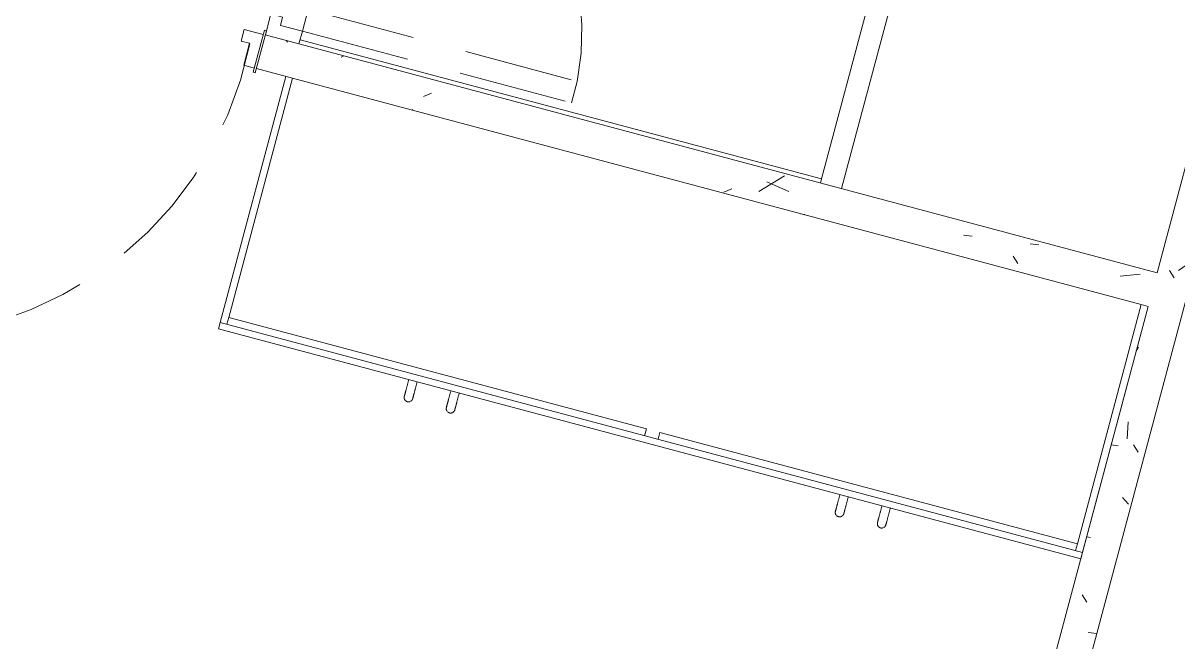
# Model space of a CAD drawing. Header units: metres. Extents: x 689715 to 690980, y 1005284 to 1006835.
# Drawn here: x 690878.759 to 690881.411, y 1005531.39 to 1005532.811 of the extents above; entities that cross this region are included whole.
import ezdxf

# ---------------------------------------------------------------- set-up
doc = ezdxf.new("R2010")
doc.units = ezdxf.units.M
doc.linetypes.add('HIDDEN', pattern=[0.375, 0.25, -0.125])
doc.linetypes.add('PHANTOM', pattern=[2.5, 1.25, -0.25, 0.25, -0.25, 0.25, -0.25])
doc.layers.add('0_NUMERO DE LOTE FASE V', color=3, linetype='Continuous')
for name, color, linetype, lineweight in [('Líneas ocultas', 7, 'HIDDEN', 13), ('Muebles de obra', 8, 'Continuous', 13), ('Muros', 7, 'Continuous', 13), ('Patrón de corte', 7, 'Continuous', 13), ('Puertas', 7, 'Continuous', 13), ('Suelos', 7, 'Continuous', 9)]:
    doc.layers.add(name, color=color, linetype=linetype, lineweight=lineweight)
pattern_1 = [(140, (365.6615329065826, -24.78183759388048), (0.03836033982117162, 0.4377584771638401), [0.04599999999999998, -0.5029999999999997]), (85, (365.6615329065826, -24.78183759388048), (-0.4580987315439033, -0.08439521406967798), [0.037, -0.402]), (190.451, (365.6645329066087, -24.74583759397501), (-0.4199401312074266, 0.3526758939897785), [0.03899999999999999, -0.4269999999999999]), (136.184, (365.5395329066087, -24.78183759393869), (0.1004214988211119, 0.6506308650644553), [0.06899999999999996, -0.7539999999999996]), (186.636, (365.547532906523, -24.72783759376034), (-0.5938707988951817, 0.5701916118460519), [0.05799999999999999, -0.6409999999999997]), (81.18399999999997, (365.5395329066087, -24.78183759393869), (-0.5936975411065766, 0.5697220635397623), [0.055, -0.6039999999999999]), (111, (365.5705329065677, -24.72083759383531), (0.2457802302535768, 0.3642747293136031), [0.04599999999999999, -0.5029999999999998]), (55.99999999999997, (365.5705329065677, -24.72083759383531), (-0.4415777901075864, 0.1482769546615401), [0.03699999999999998, -0.4019999999999998]), (161.451, (365.5905329065863, -24.690837593982), (-0.1963072483374969, 0.512048302653334), [0.03899999999999999, -0.4269999999999999]), (127.5, (365.6615329065826, -24.78183759388048), (-0.2022933454275577, 0.007375797972208886), [0.02, -0.3769999999999999, 0.02, -0.3879999999999999, -0.4039999999999999]), (127.5, (365.6615329065826, -24.78183759388048), (-0.2022933454275577, 0.007375797972208886), [-0.8059999999999998, 0.02, -0.384]), (97.49999999999997, (365.6615329065826, -24.78183759388048), (-0.2399435114399267, 0.1600503399492727), [0.02, -0.2129999999999999, 0.02, -0.3679999999999999, -0.154]), (97.49999999999997, (365.6615329065826, -24.78183759388048), (-0.2399435114399267, 0.1600503399492727), [-0.6209999999999999, 0.02, -0.134]), (57.49999999999999, (365.6615329065826, -24.91783759393729), (0.01404568388630387, 0.325416223879766), [0.02, -0.132, 0.02, -0.4550000000000001, -0.6309999999999999]), (57.49999999999999, (365.6615329065826, -24.91783759393729), (0.01404568388630387, 0.325416223879766), [-0.6279999999999999, 0.02, -0.6109999999999999]), (47.49999999999995, (365.6615329065826, -24.97883759392425), (-0.0608186051078245, 0.3554815006055005), [0.02, -0.178, 0.02, -0.296, -0.4479999999999998]), (47.49999999999995, (365.6615329065826, -24.97883759392425), (-0.0608186051078245, 0.3554815006055005), [-0.5139999999999999, 0.02, -0.4279999999999999])]

# ---------------------------------------------------------------- blocks, each defined once
blk = doc.blocks.new('PV_PUERTA SENCILLA - _70 x 2_18-1542281-PLANO CLAVE _8 CASAS EN HILERA_ - Dependent 1')
at = {"layer": 'Líneas ocultas', "color": 253}
for p, q in [((0.268328635296462, 0.03999999999999443), (0.268328635296462, 0.6799999999999943)), ((0.319328635296462, 0.6799999999999943), (0.268328635296462, 0.6799999999999943)), ((0.319328635296462, 0.03999999999999443), (0.319328635296462, 0.6799999999999943)), ((0.319328635296462, 0.03999999999999443), (0.268328635296462, 0.03999999999999443))]:
    blk.add_line(p, q, dxfattribs=at)
blk.add_arc((0.3193286352964619, 0.03999999999996959), 0.6420288155526807, 94.55612975025167, 184.5561297502512, dxfattribs=at)
at = {"layer": 'Puertas', "color": 253}
for p, q in [((-0.3500000000000029, -0.05000000000000337), (-0.3500000000000031, 0.04999999999999664)), ((-0.3450000000000031, 0.04999999999999665), (-0.3500000000000031, 0.04999999999999664)), ((-0.3450000000000031, 0.04999999999999665), (-0.3450000000000029, -0.05000000000000335)), ((-0.3500000000000029, -0.05000000000000337), (-0.3450000000000029, -0.05000000000000335))]:
    blk.add_line(p, q, dxfattribs=at)
at = {"layer": 'Puertas', "color": 9, "lineweight": 9}
for p, q in [((-0.3200000000000046, 0.03999999999999669), (-0.3450000000000044, 0.03999999999999664)), ((-0.3200000000000046, -0.01225000000000924), (-0.3200000000000046, 0.03999999999999669)), ((0.3500000000000005, 0.039999999999998), (0.3200000000000018, 0.03999999999999788)), ((0.3200000000000018, 0.03999999999999788), (0.3200000000000018, -0.01225000000000803)), ((-0.3000000000000047, -0.01225000000000922), (-0.3200000000000046, -0.01225000000000924)), ((-0.3000000000000046, -0.04000000000000327), (-0.3000000000000047, -0.01225000000000922)), ((0.3200000000000018, -0.01225000000000803), (0.3000000000000016, -0.01225000000000808)), ((0.3000000000000016, -0.01225000000000808), (0.3000000000000017, -0.04000000000000205)), ((-0.3450000000000022, -0.04000000000000335), (-0.3000000000000046, -0.04000000000000327)), ((0.3000000000000017, -0.04000000000000205), (0.35, -0.04000000000000205))]:
    blk.add_line(p, q, dxfattribs=at)
blk = doc.blocks.new('PV_PUERTA SENCILLA - _90 x 2_17-1542279-PLANO CLAVE _8 CASAS EN HILERA_ - Dependent 1')
at = {"layer": 'Líneas ocultas', "color": 253}
for p, q in [((0.3683286352964649, 0.03999999999999443), (0.3683286352964649, 0.8799999999999943)), ((0.4193286352964649, 0.8799999999999943), (0.3683286352964649, 0.8799999999999943)), ((0.4193286352964649, 0.03999999999999443), (0.4193286352964649, 0.8799999999999943)), ((0.4193286352964649, 0.03999999999999443), (0.3683286352964649, 0.03999999999999443))]:
    blk.add_line(p, q, dxfattribs=at)
blk.add_arc((0.4193286352964647, 0.03999999999997304), 0.841546790142994, 93.47440736753113, 183.4744073675307, dxfattribs=at)
at = {"layer": 'Puertas', "color": 253}
for p, q in [((-0.4500000000000027, -0.05000000000000356), (-0.450000000000003, 0.04999999999999645)), ((-0.4450000000000029, 0.04999999999999647), (-0.450000000000003, 0.04999999999999645)), ((-0.4450000000000029, 0.04999999999999647), (-0.4450000000000027, -0.05000000000000354)), ((-0.4500000000000027, -0.05000000000000356), (-0.4450000000000027, -0.05000000000000354))]:
    blk.add_line(p, q, dxfattribs=at)
at = {"layer": 'Puertas', "color": 9, "lineweight": 9}
for p, q in [((-0.4200000000000045, 0.03999999999999649), (-0.4450000000000046, 0.03999999999999646)), ((-0.4200000000000044, -0.01225000000000943), (-0.4200000000000045, 0.03999999999999649)), ((0.4499484307344891, 0.03999999999999823), (0.4200000000000014, 0.03999999999999804)), ((0.4200000000000014, 0.03999999999999804), (0.4200000000000016, -0.01225000000000783)), ((-0.4000000000000044, -0.01225000000000941), (-0.4200000000000044, -0.01225000000000943)), ((-0.4000000000000044, -0.04000000000000346), (-0.4000000000000044, -0.01225000000000941)), ((0.4200000000000016, -0.01225000000000783), (0.4000000000000016, -0.0122500000000079)), ((0.4000000000000016, -0.0122500000000079), (0.4000000000000013, -0.04000000000000183)), ((-0.4450000000000042, -0.04000000000000354), (-0.4000000000000044, -0.04000000000000346)), ((0.4000000000000013, -0.04000000000000183), (0.4499484307344889, -0.04000000000000187))]:
    blk.add_line(p, q, dxfattribs=at)
blk = doc.blocks.new('PV_CLOSET - CLOSET DE 2_05-1883165-PLANO CLAVE _8 CASAS EN HILERA_ - Dependent 1')
at = {"layer": 'Muebles de obra'}
for p, q in [((-1.025, 0.5999999999999999), (1.024999999999998, 0.5999999999999999)), ((-1.025, 0.585), (-1.025, 0.5999999999999999)), ((-1.025000000000001, 0), (-1.025000000000001, 0.585)), ((1.024999999999998, 0.585), (-1.025, 0.585)), ((-1.008999999999965, 0.5849999999999996), (-1.008999999999965, 0.569)), ((-0.01600000000000015, 0.569), (-0.01600000000000015, 0.5849999999999996)), ((0.01600000000000015, 0.569), (0.01600000000000015, 0.5849999999999996)), ((1.009000000000036, 0.5849999999999996), (1.009000000000036, 0.569)), ((1.024999999999998, 0.5999999999999999), (1.024999999999998, 0.585)), ((1.024999999999999, 0.585), (1.024999999999999, 0)), ((-0.01600000000000015, 0.569), (-1.008999999999965, 0.569)), ((-1.008999999999996, 0.5690000000000002), (-1.008999999999996, 2.97788460557058e-15)), ((1.009000000000036, 0.569), (0.01600000000000015, 0.569)), ((1.008999999999999, 2.97788460557058e-15), (1.008999999999999, 0.5690000000000002)), ((-1.008999999999996, 2.97788460557058e-15), (1.008999999999999, 2.97788460557058e-15))]:
    blk.add_line(p, q, dxfattribs=at)
at = {"layer": 'Muebles de obra', "flags": 128}
for points in [[(-0.5725000000000084, 0.6399999999999173), (-0.5724920010666156, 0.6403998933417845), (-0.5724680170630331, 0.6407991469396102), (-0.5724280863585439, 0.6411971220728053), (-0.5723722728337582, 0.6415931820660614), (-0.5723006657784173, 0.6419866933078667), (-0.5722133797485234, 0.6423770262641897), (-0.5721105543831151, 0.642763556485558), (-0.5719923541808284, 0.6431456656060793), (-0.5718589682367854, 0.6435227423326686), (-0.5717106099400334, 0.6438941834230049), (-0.571547516632203, 0.6442593946505781), (-0.5713699492277987, 0.6446177917553318), (-0.5711781917967838, 0.644968801378355), (-0.5709725511101403, 0.6453118619791267), (-0.5707533561491005, 0.6456464247338692), (-0.5705209575788474, 0.6459719544135414), (-0.5702757271875116, 0.6462879302401021), (-0.5700180572914132, 0.6465938467196343), (-0.5697483601074146, 0.6468892144510232), (-0.5694670670934757, 0.6471735609089129), (-0.569174628258418, 0.6474464311996252)], [(-0.5725000000000084, 0.6399999999999173), (-0.5725000000000084, 0.6399680042663567), (-0.5725000000000084, 0.6398720682520224), (-0.5725000000000084, 0.639712345434072), (-0.5725000000000084, 0.6394890913349426), (-0.5725000000000084, 0.6392026631135678), (-0.5725000000000084, 0.6388535189940008), (-0.5725000000000084, 0.6384422175323483), (-0.5725000000000084, 0.6379694167232142), (-0.5725000000000084, 0.6374358729470337), (-0.5725000000000084, 0.6368424397600346), (-0.5725000000000084, 0.6361900665287151), (-0.5725000000000084, 0.635479796911089), (-0.5725000000000084, 0.6347127671870229), (-0.5725000000000084, 0.6338902044404534), (-0.5725000000000084, 0.633013424596305), (-0.5725000000000084, 0.6320838303152883), (-0.5725000000000084, 0.6311029087499559), (-0.5725000000000084, 0.6300722291655537), (-0.5725000000000041, 0.6289934404295546), (-0.5725000000000041, 0.6278682683738038), (-0.5725000000000041, 0.6266985130335707), (-0.5725000000000041, 0.6254860457678614), (-0.5725000000000041, 0.6242328062656568), (-0.5725000000000041, 0.6229407994428163), (-0.5725000000000041, 0.6216120922346425), (-0.5725000000000041, 0.6202488102892296), (-0.5725000000000041, 0.6188531345668683), (-0.5725000000000041, 0.6174272978509856), (-0.5725000000000041, 0.6159735811761687), (-0.5725000000000041, 0.6144943101789849), (-0.5725000000000041, 0.6129918513774694), (-0.5725000000000041, 0.611468608385198), (-0.5725000000000041, 0.6099270180660136), (-0.5725000000000041, 0.6083695466355744), (-0.5725000000000041, 0.6067986857159295), (-0.5725000000000041, 0.6052169483494441), (-0.5725000000000041, 0.6036268649784923), (-0.5725000000000041, 0.602030979397261), (-0.5725000000000041, 0.6004318446822503), (-0.5725000000000041, 0.5999999999999177)], [(-0.5725000000000084, 0.6360040176869781), (-0.5725000000000084, 0.6366721243507885), (-0.5725000000000084, 0.637281563438605), (-0.5725000000000084, 0.6378313599778986), (-0.5725000000000084, 0.6383206344114875), (-0.5725000000000084, 0.6387486040046486), (-0.5725000000000084, 0.6391145840973311), (-0.5725000000000084, 0.6394179891994562), (-0.5725000000000084, 0.6396583339275845), (-0.5725000000000084, 0.6398352337814247), (-0.5725000000000084, 0.6399484057589413), (-0.5725000000000084, 0.6399976688091165)], [(-0.5675622025723311, 0.6486240422723507), (-0.5672132836417408, 0.6488195780687681), (-0.5668568244627744, 0.649001004421683), (-0.5664933952940664, 0.6491680310876372), (-0.5661235775447722, 0.6493203908595897), (-0.5657479628443938, 0.6494578399944131), (-0.5653671520963243, 0.6495801586028103), (-0.5649817545165299, 0.6496871510011011), (-0.5645923866589216, 0.6497786460242728), (-0.5641996714290072, 0.6498544972998025), (-0.563804237087388, 0.6499145834818335), (-0.5634067162446468, 0.6499588084452946), (-0.5630077448493434, 0.6499871014396738), (-0.5626079611705912, 0.6499994172022164), (-0.5622080047769922, 0.6499957360303329), (-0.5618085155134656, 0.6499760638131092), (-0.5614101324776049, 0.6499404320219), (-0.5610134929972912, 0.6498888976599656), (-0.5606192316110745, 0.6498215431712933), (-0.5602279790530716, 0.649738476308699), (-0.5598403612439122, 0.649639829961442), (-0.559456998289407, 0.6495257619426339), (-0.5590785034884943, 0.6493964547367727), (-0.5587054823521235, 0.6492521152077994), (-0.5583385316345303, 0.649092974268176), (-0.5579782383785991, 0.648919286509453), (-0.5576251789766613, 0.6487313297949934), (-0.5572799182484565, 0.6485294048154479), (-0.5569430085374959, 0.6483138346077058), (-0.5566149888274486, 0.6480849640381142), (-0.5562963838798791, 0.6478431592507642), (-0.5559877033947318, 0.6475888070817281), (-0.5556894411949311, 0.6473223144402208), (-0.5554020744363832, 0.6470441076576195), (-0.5551260628445928, 0.64675463180543), (-0.5548618479792281, 0.6464543499832628), (-0.5546098525277098, 0.6461437425779744), (-0.5543704796290043, 0.645823306495159), (-0.5541441122286935, 0.6454935543641891), (-0.5539311124663152, 0.6451550137181327), (-0.5537318210960634, 0.6448082261498028), (-0.5535465569416079, 0.6444537464453368), (-0.5533756163860862, 0.6440921416966389), (-0.5532192728979151, 0.6437239903941693), (-0.5530777765933174, 0.6433498815014764), (-0.5529513538362066, 0.6429704135129852), (-0.5528402068760241, 0.6425861934965307), (-0.5527445135241914, 0.642197836122169), (-0.5526644268696631, 0.6418059626788599), (-0.5526000750339988, 0.6414112000805169), (-0.5525515609664118, 0.6410141798630833), (-0.5525189622790558, 0.6406155371742172), (-0.5525023311228769, 0.6402159097571789), (-0.5525000000000043, 0.6399999999999173)], [(-0.5525000000000043, 0.6399999999999173), (-0.5525000000000043, 0.6399680042663567), (-0.5525000000000043, 0.6398720682520224), (-0.5525000000000043, 0.639712345434072), (-0.5525000000000043, 0.6394890913349448), (-0.5525000000000043, 0.6392026631135678), (-0.5525000000000043, 0.6388535189940008), (-0.5525000000000043, 0.6384422175323483), (-0.5525000000000043, 0.6379694167232142)], [(-0.5525000000000043, 0.5999999999999177), (-0.5525000000000043, 0.6015995733673842), (-0.5525000000000043, 0.6031965877586849), (-0.5525000000000043, 0.6047884882914765), (-0.5525000000000043, 0.6063727282644874), (-0.5525000000000043, 0.6079467732317217), (-0.5525000000000043, 0.6095081050570029), (-0.5525000000000043, 0.6110542259424827), (-0.5525000000000043, 0.6125826624245637), (-0.5525000000000043, 0.6140909693309229), (-0.5525000000000043, 0.6155767336922657), (-0.5525000000000043, 0.6170375786025587), (-0.5525000000000043, 0.618471167021578), (-0.5525000000000043, 0.6198752055136684), (-0.5525000000000043, 0.6212474479167551), (-0.5525000000000043, 0.6225856989357211), (-0.5525000000000043, 0.6238878176544139), (-0.5525000000000043, 0.625151720960659), (-0.5525000000000043, 0.6263753868787769), (-0.5525000000000043, 0.6275568578043413), (-0.5525000000000043, 0.6286942436359), (-0.5525000000000043, 0.6297857247987534), (-0.5525000000000043, 0.6308295551558771), (-0.5525000000000043, 0.6318240648013749), (-0.5525000000000043, 0.6327676627319586), (-0.5525000000000043, 0.6336588393922353), (-0.5525000000000043, 0.6344961690896535), (-0.5525000000000043, 0.6352783122753164), (-0.5525000000000043, 0.6360040176869781), (-0.5525000000000043, 0.6366721243507885), (-0.5525000000000043, 0.6372815634386072), (-0.5525000000000043, 0.6378313599779009), (-0.5525000000000043, 0.6383206344114875), (-0.5525000000000043, 0.6387486040046486), (-0.5525000000000043, 0.6391145840973311), (-0.5525000000000043, 0.6394179891994562), (-0.5525000000000043, 0.6396583339275866), (-0.5525000000000043, 0.6398352337814247), (-0.5525000000000043, 0.6399484057589413), (-0.5525000000000043, 0.6399976688091187)], [(-0.4725000000000139, 0.639999999999913), (-0.4724920010666254, 0.6403998933417802), (-0.4724680170630428, 0.6407991469396058), (-0.4724280863585536, 0.6411971220728032), (-0.472372272833768, 0.6415931820660571), (-0.4723006657784271, 0.6419866933078645), (-0.4722133797485374, 0.6423770262641854), (-0.4721105543831249, 0.6427635564855537), (-0.4719923541808381, 0.643145665606075), (-0.4718589682367908, 0.6435227423326643), (-0.4717106099400432, 0.6438941834230005), (-0.4715475166322128, 0.6442593946505738), (-0.4713699492278084, 0.6446177917553275), (-0.4711781917967935, 0.6449688013783507), (-0.4709725511101457, 0.6453118619791224), (-0.4707533561491146, 0.6456464247338649), (-0.4705209575788571, 0.645971954413537), (-0.4702757271875257, 0.6462879302400978), (-0.470018057291423, 0.6465938467196299), (-0.4697483601074243, 0.6468892144510189), (-0.4694670670934898, 0.6471735609089085), (-0.4691746282584278, 0.6474464311996209), (-0.4688715114419999, 0.647707388788905), (-0.4685582015664526, 0.6479560162002768), (-0.4682351998607375, 0.6481919156829238), (-0.4679030230586968, 0.6484147098479945), (-0.4675622025723409, 0.6486240422723464), (-0.4672132836417549, 0.6488195780687638), (-0.4668568244627842, 0.6490010044216786), (-0.4664933952940762, 0.6491680310876329), (-0.4661235775447818, 0.6493203908595854), (-0.4657479628444035, 0.6494578399944088), (-0.4653671520963341, 0.6495801586028059), (-0.4649817545165396, 0.6496871510010968), (-0.4645923866589314, 0.6497786460242685), (-0.4641996714290169, 0.6498544972997982), (-0.4638042370873934, 0.6499145834818292), (-0.4634067162446608, 0.6499588084452903), (-0.463007744849353, 0.6499871014396694), (-0.4626079611705965, 0.6499994172022121), (-0.4622080047770019, 0.6499957360303286), (-0.4618085155134709, 0.6499760638131049), (-0.4614101324776189, 0.6499404320218957), (-0.461013492997301, 0.6498888976599613), (-0.4606192316110886, 0.6498215431712889), (-0.4602279790530813, 0.6497384763086967), (-0.4598403612439262, 0.6496398299614377), (-0.4594569982894167, 0.6495257619426296), (-0.4590785034885084, 0.6493964547367683), (-0.4587054823521332, 0.6492521152077971), (-0.4583385316345444, 0.6490929742681717), (-0.4579782383786044, 0.6489192865094486), (-0.457625178976671, 0.648731329794989)], [(-0.4725000000000139, 0.639999999999913), (-0.4725000000000139, 0.6399680042663524), (-0.4725000000000139, 0.639872068252018), (-0.4725000000000139, 0.6397123454340676), (-0.4725000000000139, 0.6394890913349405), (-0.4725000000000139, 0.6392026631135634), (-0.4725000000000139, 0.6388535189939964), (-0.4725000000000139, 0.638442217532344), (-0.4725000000000139, 0.6379694167232121), (-0.4725000000000139, 0.6374358729470294), (-0.4725000000000139, 0.6368424397600303), (-0.4725000000000139, 0.6361900665287108), (-0.4725000000000139, 0.6354797969110847), (-0.4725000000000139, 0.6347127671870185), (-0.4725000000000139, 0.6338902044404512), (-0.4725000000000139, 0.6330134245963007), (-0.4725000000000139, 0.632083830315286), (-0.4725000000000139, 0.6311029087499516), (-0.4725000000000139, 0.6300722291655515), (-0.4725000000000139, 0.6289934404295503), (-0.4725000000000139, 0.6278682683737995), (-0.4725000000000139, 0.6266985130335664), (-0.4725000000000139, 0.625486045767857), (-0.4725000000000139, 0.6242328062656525), (-0.4725000000000139, 0.622940799442812), (-0.4725000000000139, 0.6216120922346404), (-0.4725000000000139, 0.6202488102892253), (-0.4725000000000139, 0.618853134566864), (-0.4725000000000139, 0.6174272978509813), (-0.4725000000000139, 0.6159735811761644), (-0.4725000000000139, 0.6144943101789806), (-0.4725000000000139, 0.612991851377465), (-0.4725000000000139, 0.6114686083851937), (-0.4725000000000139, 0.6099270180660092), (-0.4725000000000139, 0.6083695466355701), (-0.4725000000000139, 0.6067986857159252), (-0.4725000000000139, 0.6052169483494397), (-0.4725000000000139, 0.6036268649784879), (-0.4725000000000139, 0.6020309793972567), (-0.4725000000000139, 0.600431844682246), (-0.4725000000000139, 0.5999999999999134)], [(-0.4725000000000139, 0.6383206344114831), (-0.4725000000000139, 0.6387486040046443), (-0.4725000000000139, 0.6391145840973268), (-0.4725000000000139, 0.6394179891994519), (-0.4725000000000139, 0.6396583339275823), (-0.4725000000000139, 0.6398352337814204), (-0.4725000000000139, 0.6399484057589392), (-0.4725000000000139, 0.6399976688091144)], [(-0.4559877033947372, 0.6475888070817237), (-0.4556894411949409, 0.6473223144402165), (-0.4554020744363929, 0.6470441076576152), (-0.4551260628446026, 0.6467546318054257), (-0.4548618479792335, 0.6464543499832585), (-0.4546098525277196, 0.64614374257797), (-0.454370479629014, 0.6458233064951546), (-0.4541441122286989, 0.6454935543641848), (-0.453931112466325, 0.6451550137181283), (-0.4537318210960731, 0.6448082261497985), (-0.4535465569416177, 0.6444537464453347), (-0.4533756163860959, 0.6440921416966345), (-0.4532192728979205, 0.643723990394165), (-0.4530777765933271, 0.6433498815014742), (-0.4529513538362163, 0.6429704135129809), (-0.4528402068760338, 0.6425861934965263), (-0.4527445135242055, 0.6421978361221646), (-0.4526644268696772, 0.6418059626788556), (-0.4526000750340085, 0.6414112000805126), (-0.4525515609664215, 0.641014179863079), (-0.4525189622790612, 0.6406155371742128), (-0.4525023311228867, 0.6402159097571746), (-0.4525000000000141, 0.639999999999913)], [(-0.4525000000000141, 0.639999999999913), (-0.4525000000000141, 0.6399680042663524), (-0.4525000000000141, 0.639872068252018), (-0.4525000000000141, 0.6397123454340676), (-0.4525000000000141, 0.6394890913349405), (-0.4525000000000141, 0.6392026631135634), (-0.4525000000000141, 0.6388535189939964), (-0.4525000000000141, 0.638442217532344), (-0.4525000000000141, 0.6379694167232121), (-0.4525000000000141, 0.6374358729470294), (-0.4525000000000141, 0.6368424397600303), (-0.4525000000000141, 0.6361900665287108)], [(-0.4525000000000141, 0.5999999999999134), (-0.4525000000000141, 0.6015995733673799), (-0.4525000000000141, 0.6031965877586806), (-0.4525000000000141, 0.6047884882914721), (-0.4525000000000141, 0.6063727282644831), (-0.4525000000000141, 0.6079467732317174), (-0.4525000000000141, 0.6095081050569986), (-0.4525000000000141, 0.6110542259424784), (-0.4525000000000141, 0.6125826624245594), (-0.4525000000000141, 0.6140909693309186), (-0.4525000000000141, 0.6155767336922614), (-0.4525000000000141, 0.6170375786025544), (-0.4525000000000141, 0.6184711670215737), (-0.4525000000000141, 0.619875205513664), (-0.4525000000000141, 0.6212474479167508), (-0.4525000000000141, 0.6225856989357168), (-0.4525000000000141, 0.6238878176544096), (-0.4525000000000141, 0.6251517209606546), (-0.4525000000000141, 0.6263753868787726), (-0.4525000000000141, 0.627556857804337), (-0.4525000000000141, 0.6286942436358957), (-0.4525000000000141, 0.6297857247987491), (-0.4525000000000141, 0.6308295551558728), (-0.4525000000000141, 0.6318240648013705), (-0.4525000000000141, 0.6327676627319543), (-0.4525000000000141, 0.633658839392231), (-0.4525000000000141, 0.6344961690896491), (-0.4525000000000141, 0.6352783122753121), (-0.4525000000000141, 0.636004017686976), (-0.4525000000000141, 0.6366721243507841), (-0.4525000000000141, 0.6372815634386029), (-0.4525000000000141, 0.6378313599778965), (-0.4525000000000141, 0.6383206344114831), (-0.4525000000000141, 0.6387486040046443), (-0.4525000000000141, 0.6391145840973268), (-0.4525000000000141, 0.6394179891994519), (-0.4525000000000141, 0.6396583339275823), (-0.4525000000000141, 0.6398352337814204), (-0.4525000000000141, 0.6399484057589392), (-0.4525000000000141, 0.6399976688091144)], [(0.4524999999999794, 0.6399999999999195), (0.452507998933368, 0.6403998933417845), (0.4525319829369548, 0.6407991469396102), (0.452571913641444, 0.6411971220728075), (0.4526277271662253, 0.6415931820660614), (0.4526993342215706, 0.6419866933078688), (0.4527866202514645, 0.6423770262641897), (0.4528894456168728, 0.6427635564855602), (0.4530076458191552, 0.6431456656060816), (0.4531410317632025, 0.6435227423326686), (0.4532893900599544, 0.6438941834230049), (0.4534524833677849, 0.6442593946505802), (0.4536300507721892, 0.644617791755334), (0.4538218082032041, 0.6449688013783571), (0.4540274488898476, 0.6453118619791267), (0.4542466438508874, 0.6456464247338692), (0.4544790424211405, 0.6459719544135414), (0.454724272812472, 0.6462879302401042), (0.4549819427085747, 0.6465938467196343), (0.4552516398925733, 0.6468892144510254), (0.4555329329065121, 0.6471735609089151), (0.4558253717415699, 0.6474464311996273), (0.4561284885579978, 0.6477073887889072), (0.4564417984335494, 0.6479560162002832), (0.4567648001392557, 0.6481919156829302), (0.4570969769413008, 0.6484147098479968), (0.4574377974276524, 0.6486240422723528), (0.4577867163582471, 0.6488195780687681), (0.4581431755372178, 0.6490010044216851), (0.4585066047059171, 0.6491680310876372), (0.4588764224552158, 0.6493203908595918), (0.4592520371555942, 0.6494578399944152), (0.4596328479036593, 0.6495801586028125), (0.460018245483458, 0.6496871510011033), (0.4604076133410662, 0.6497786460242728), (0.4608003285709764, 0.6498544972998046), (0.4611957629125999, 0.6499145834818356), (0.4615932837553411, 0.6499588084452967), (0.4619922551506446, 0.649987101439676), (0.4623920388293967, 0.6499994172022187), (0.4627919952229957, 0.649995736030335), (0.4631914844865224, 0.6499760638131115), (0.4635898675223831, 0.6499404320219), (0.4639865070026923, 0.6498888976599656), (0.4643807683889134, 0.6498215431712954), (0.4647720209469119, 0.6497384763087011), (0.4651596387560714, 0.649639829961442), (0.4655430017105809, 0.649525761942636), (0.4659214965114936, 0.6493964547367727), (0.4662945176478644, 0.6492521152078015), (0.4666614683654533, 0.6490929742681738), (0.4670217616213889, 0.648919286509453), (0.4673748210233222, 0.6487313297949934)], [(0.4524999999999794, 0.6399999999999195), (0.4524999999999794, 0.6399680042663589), (0.4524999999999794, 0.6398720682520245), (0.4524999999999794, 0.6397123454340742), (0.4524999999999794, 0.6394890913349448), (0.4524999999999794, 0.63920266311357), (0.4524999999999794, 0.6388535189940008), (0.4524999999999794, 0.6384422175323505), (0.4524999999999794, 0.6379694167232164), (0.4524999999999794, 0.637435872947036), (0.4524999999999794, 0.6368424397600346), (0.4524999999999794, 0.6361900665287173), (0.4524999999999794, 0.6354797969110912), (0.4524999999999794, 0.6347127671870251), (0.4524999999999794, 0.6338902044404555), (0.4524999999999794, 0.633013424596305), (0.4524999999999794, 0.6320838303152904), (0.4524999999999794, 0.6311029087499559), (0.4524999999999794, 0.6300722291655537), (0.4524999999999794, 0.6289934404295546), (0.4524999999999794, 0.6278682683738059), (0.4524999999999794, 0.6266985130335707), (0.4524999999999794, 0.6254860457678614), (0.4524999999999794, 0.624232806265659), (0.4524999999999794, 0.6229407994428163), (0.4524999999999794, 0.6216120922346448), (0.4524999999999794, 0.6202488102892296), (0.4524999999999794, 0.6188531345668683), (0.4524999999999794, 0.6174272978509878), (0.4524999999999794, 0.6159735811761708), (0.4524999999999794, 0.6144943101789871), (0.4524999999999794, 0.6129918513774715), (0.4524999999999794, 0.611468608385198), (0.4524999999999794, 0.6099270180660136), (0.4524999999999794, 0.6083695466355766), (0.4524999999999794, 0.6067986857159274), (0.4524999999999794, 0.6052169483494462), (0.4524999999999794, 0.6036268649784923), (0.4524999999999794, 0.6020309793972632), (0.4524999999999794, 0.6004318446822503), (0.4524999999999794, 0.5999999999999199)], [(0.4524999999999794, 0.6383206344114875), (0.4524999999999794, 0.6387486040046507), (0.4524999999999794, 0.6391145840973311), (0.4524999999999794, 0.6394179891994584), (0.4524999999999794, 0.6396583339275866), (0.4524999999999794, 0.6398352337814247), (0.4524999999999794, 0.6399484057589413), (0.4524999999999794, 0.6399976688091165)], [(0.4690122966052561, 0.6475888070817281), (0.4693105588050524, 0.6473223144402208), (0.4695979255636047, 0.6470441076576195), (0.4698739371553908, 0.64675463180543), (0.4701381520207598, 0.6464543499832628), (0.4703901474722781, 0.6461437425779766), (0.4706295203709793, 0.645823306495159), (0.4708558877712944, 0.6454935543641912), (0.4710688875336727, 0.6451550137181348), (0.4712681789039245, 0.6448082261498049), (0.4714534430583756, 0.6444537464453368), (0.4716243836139017, 0.6440921416966389), (0.4717807271020728, 0.6437239903941693), (0.4719222234066705, 0.6433498815014785), (0.472048646163777, 0.6429704135129873), (0.4721597931239638, 0.6425861934965307), (0.4722554864757965, 0.642197836122169), (0.4723355731303248, 0.641805962678862), (0.4723999249659848, 0.6414112000805191), (0.4724484390335761, 0.6410141798630854), (0.4724810377209321, 0.6406155371742194), (0.472497668877111, 0.640215909757181), (0.4724999999999792, 0.6399999999999195)], [(0.4724999999999792, 0.6399999999999195), (0.4724999999999792, 0.6399680042663567), (0.4724999999999792, 0.6398720682520245), (0.4724999999999792, 0.6397123454340742), (0.4724999999999792, 0.6394890913349448), (0.4724999999999792, 0.63920266311357), (0.4724999999999792, 0.6388535189940008), (0.4724999999999792, 0.6384422175323483), (0.4724999999999792, 0.6379694167232164), (0.4724999999999792, 0.637435872947036), (0.4724999999999792, 0.6368424397600324), (0.4724999999999792, 0.6361900665287173)], [(0.4724999999999835, 0.5999999999999199), (0.4724999999999835, 0.6015995733673842), (0.4724999999999835, 0.6031965877586871), (0.4724999999999835, 0.6047884882914765), (0.4724999999999835, 0.6063727282644896), (0.4724999999999835, 0.6079467732317217), (0.4724999999999835, 0.6095081050570051), (0.4724999999999835, 0.6110542259424827), (0.4724999999999835, 0.6125826624245637), (0.4724999999999835, 0.6140909693309229), (0.4724999999999835, 0.6155767336922657), (0.4724999999999835, 0.6170375786025587), (0.4724999999999792, 0.6184711670215801), (0.4724999999999792, 0.6198752055136684), (0.4724999999999792, 0.6212474479167551), (0.4724999999999792, 0.6225856989357189), (0.4724999999999792, 0.6238878176544139), (0.4724999999999792, 0.625151720960659), (0.4724999999999792, 0.6263753868787791), (0.4724999999999792, 0.6275568578043413), (0.4724999999999792, 0.6286942436359), (0.4724999999999792, 0.6297857247987534), (0.4724999999999792, 0.6308295551558794), (0.4724999999999792, 0.6318240648013727), (0.4724999999999792, 0.6327676627319586), (0.4724999999999792, 0.6336588393922353), (0.4724999999999792, 0.6344961690896535), (0.4724999999999792, 0.6352783122753185), (0.4724999999999792, 0.6360040176869803), (0.4724999999999792, 0.6366721243507907), (0.4724999999999792, 0.6372815634386072), (0.4724999999999792, 0.6378313599779009), (0.4724999999999792, 0.6383206344114875), (0.4724999999999792, 0.6387486040046507), (0.4724999999999792, 0.6391145840973332), (0.4724999999999792, 0.6394179891994584), (0.4724999999999792, 0.6396583339275866), (0.4724999999999792, 0.6398352337814247), (0.4724999999999792, 0.6399484057589413), (0.4724999999999792, 0.6399976688091165)], [(0.5525, 0.6399999999999152), (0.5525079989333885, 0.6403998933417802), (0.552531982936971, 0.6407991469396058), (0.5525719136414603, 0.6411971220728032), (0.5526277271662415, 0.6415931820660571), (0.5526993342215826, 0.6419866933078645), (0.5527866202514764, 0.6423770262641854), (0.552889445616889, 0.6427635564855558), (0.5530076458191758, 0.6431456656060772), (0.5531410317632187, 0.6435227423326643), (0.5532893900599707, 0.6438941834230005), (0.5534524833677967, 0.6442593946505759), (0.5536300507722055, 0.6446177917553296), (0.5538218082032204, 0.6449688013783528), (0.5540274488898639, 0.6453118619791224), (0.5542466438508993, 0.6456464247338649), (0.5544790424211568, 0.645971954413537), (0.5547242728124882, 0.6462879302400999), (0.5549819427085909, 0.6465938467196299), (0.5552516398925896, 0.6468892144510211), (0.5555329329065241, 0.6471735609089108), (0.5558253717415818, 0.647446431199623)], [(0.5525, 0.6399999999999152), (0.5525, 0.6399680042663546), (0.5525, 0.6398720682520201), (0.5525, 0.6397123454340699), (0.5525, 0.6394890913349405), (0.5525, 0.6392026631135657), (0.5525, 0.6388535189939964), (0.5525, 0.6384422175323462), (0.5525, 0.6379694167232121), (0.5525, 0.6374358729470316), (0.5525, 0.6368424397600303), (0.5525, 0.636190066528713), (0.5525, 0.6354797969110869), (0.5525, 0.6347127671870207), (0.5525, 0.6338902044404512), (0.5525, 0.6330134245963007), (0.5525, 0.632083830315286), (0.5525, 0.6311029087499516), (0.5525, 0.6300722291655515), (0.5525, 0.6289934404295503), (0.5525, 0.6278682683738016), (0.5525, 0.6266985130335664), (0.5525, 0.625486045767857), (0.5525, 0.6242328062656547), (0.5525, 0.622940799442812), (0.5525, 0.6216120922346404), (0.5525, 0.6202488102892253), (0.5525, 0.618853134566864), (0.5525, 0.6174272978509835), (0.5525, 0.6159735811761665), (0.5525, 0.6144943101789828), (0.5525, 0.6129918513774671), (0.5525, 0.6114686083851937), (0.5525, 0.6099270180660092), (0.5525, 0.6083695466355723), (0.5525, 0.6067986857159231), (0.5525, 0.6052169483494418), (0.5525, 0.6036268649784879), (0.5525, 0.6020309793972589), (0.5525, 0.600431844682246), (0.5525, 0.5999999999999156)], [(0.5525, 0.636004017686976), (0.5525, 0.6366721243507841), (0.5525, 0.6372815634386029), (0.5525, 0.6378313599778965), (0.5525, 0.6383206344114831), (0.5525, 0.6387486040046464), (0.5525, 0.6391145840973268), (0.5525, 0.639417989199454), (0.5525, 0.6396583339275823), (0.5525, 0.6398352337814204), (0.5525, 0.639948405758937), (0.5525, 0.6399976688091121)], [(0.5574377974276731, 0.6486240422723485), (0.557786716358259, 0.6488195780687638), (0.5581431755372297, 0.6490010044216807), (0.5585066047059377, 0.6491680310876329), (0.5588764224552321, 0.6493203908595875), (0.5592520371556103, 0.6494578399944109), (0.5596328479036798, 0.6495801586028082), (0.5600182454834743, 0.649687151001099), (0.5604076133410825, 0.6497786460242685), (0.5608003285709969, 0.6498544972998003), (0.5611957629126205, 0.6499145834818313), (0.561593283755353, 0.6499588084452924), (0.5619922551506609, 0.6499871014396716), (0.5623920388294174, 0.6499994172022143), (0.5627919952230119, 0.6499957360303307), (0.563191484486543, 0.6499760638131071), (0.563589867522395, 0.6499404320218957), (0.5639865070027129, 0.6498888976599635), (0.5643807683889254, 0.649821543171291), (0.5647720209469282, 0.6497384763086967), (0.5651596387560877, 0.6496398299614377), (0.5655430017105971, 0.6495257619426317), (0.5659214965115055, 0.6493964547367683), (0.5662945176478806, 0.6492521152077971), (0.5666614683654695, 0.6490929742681717), (0.5670217616214095, 0.6489192865094486), (0.5673748210233428, 0.648731329794989), (0.5677200817515478, 0.6485294048154435), (0.5680569914625039, 0.6483138346077014), (0.5683850111725512, 0.6480849640381121), (0.568703616120125, 0.6478431592507577), (0.5690122966052767, 0.6475888070817237), (0.569310558805073, 0.6473223144402165), (0.5695979255636167, 0.6470441076576152), (0.5698739371554113, 0.6467546318054257), (0.5701381520207804, 0.6464543499832585), (0.5703901474722943, 0.6461437425779722), (0.5706295203709999, 0.6458233064951546), (0.5708558877713106, 0.6454935543641869), (0.5710688875336846, 0.6451550137181304), (0.5712681789039408, 0.6448082261498006), (0.5714534430583919, 0.6444537464453325), (0.571624383613918, 0.6440921416966345), (0.5717807271020934, 0.643723990394165), (0.5719222234066824, 0.6433498815014742), (0.5720486461637976, 0.642970413512983), (0.5721597931239758, 0.6425861934965263), (0.5722554864758084, 0.6421978361221646), (0.5723355731303367, 0.6418059626788577), (0.5723999249660053, 0.6414112000805148), (0.5724484390335924, 0.6410141798630811), (0.5724810377209483, 0.640615537174215), (0.5724976688771272, 0.6402159097571767), (0.5724999999999998, 0.6399999999999152)], [(0.5724999999999998, 0.6399999999999152), (0.5724999999999998, 0.6399680042663546), (0.5724999999999998, 0.6398720682520201), (0.5724999999999998, 0.6397123454340699), (0.5724999999999998, 0.6394890913349405), (0.5724999999999998, 0.6392026631135657), (0.5724999999999998, 0.6388535189939964), (0.5724999999999998, 0.6384422175323462), (0.5724999999999998, 0.6379694167232121)], [(0.5724999999999998, 0.5999999999999156), (0.5724999999999998, 0.6015995733673799), (0.5724999999999998, 0.6031965877586828), (0.5724999999999998, 0.6047884882914721), (0.5724999999999998, 0.6063727282644853), (0.5724999999999998, 0.6079467732317196), (0.5724999999999998, 0.6095081050570008), (0.5724999999999998, 0.6110542259424806), (0.5724999999999998, 0.6125826624245615), (0.5724999999999998, 0.6140909693309207), (0.5724999999999998, 0.6155767336922614), (0.5724999999999998, 0.6170375786025544), (0.5724999999999998, 0.6184711670215758), (0.5724999999999998, 0.619875205513664), (0.5724999999999998, 0.6212474479167508), (0.5724999999999998, 0.6225856989357168), (0.5724999999999998, 0.6238878176544117), (0.5724999999999998, 0.6251517209606546), (0.5724999999999998, 0.6263753868787748), (0.5724999999999998, 0.627556857804337), (0.5724999999999998, 0.6286942436358957), (0.5724999999999998, 0.6297857247987513), (0.5724999999999998, 0.630829555155875), (0.5724999999999998, 0.6318240648013705), (0.5724999999999998, 0.6327676627319543), (0.5724999999999998, 0.6336588393922331), (0.5724999999999998, 0.6344961690896491), (0.5724999999999998, 0.6352783122753142), (0.5724999999999998, 0.636004017686976), (0.5724999999999998, 0.6366721243507864), (0.5724999999999998, 0.637281563438605), (0.5724999999999998, 0.6378313599778965), (0.5724999999999998, 0.6383206344114852), (0.5724999999999998, 0.6387486040046464), (0.5724999999999998, 0.6391145840973289), (0.5724999999999998, 0.639417989199454), (0.5724999999999998, 0.6396583339275823), (0.5724999999999998, 0.6398352337814204), (0.5724999999999998, 0.639948405758937), (0.5724999999999998, 0.6399976688091121)]]:
    blk.add_lwpolyline(points, dxfattribs=at)
blk = doc.blocks.new('C TRANSFORMADA A B')
at = {"layer": 'Patrón de corte'}
h = blk.add_hatch(dxfattribs=at)
h.set_pattern_fill('HORMIGÓN', color=254, scale=0.9999999999999998, angle=90.00000000000001, style=0, pattern_type=2)
h.set_pattern_definition(pattern_1)
h.paths.add_polyline_path([(286.0639854094479, -9.959999992279336), (277.9638196660671, -9.959999992337544), (277.9638196658343, -10.03999999223743), (286.0639854099136, -10.03999999229563)], flags=0)
h = blk.add_hatch(dxfattribs=at)
h.set_pattern_fill('HORMIGÓN', color=254, scale=0.9999999999999998, angle=90.00000000000001, style=0, pattern_type=2)
h.set_pattern_definition(pattern_1)
h.paths.add_polyline_path([(282.7138196660671, -12.05755830538692), (282.7138196660671, -10.03999999217922), (282.6338196659926, -10.03999999223743), (282.6338196659926, -12.1600515616592), (282.7138196660671, -12.16005156160099), (282.7138196658343, -12.05805156176211)], flags=0)
at = {"layer": 'Muros', "color": 253}
for p, q in [((286.0639854094479, -9.959999992279336), (277.8838196659926, -9.959999992395751)), ((281.433819666272, -10.03999999241205), (282.6338196659926, -10.03999999223743)), ((282.6338196659926, -10.03999999223743), (282.6338196659926, -12.1600515616592)), ((282.7138196660671, -10.0560515614925), (282.7138196660671, -10.03999999217922)), ((282.7138196660671, -10.03999999217922), (286.0639854099136, -10.03999999229563)), ((282.6238196606282, -12.07999999233289), (282.6238196666818, -10.84005156159401)), ((282.6338196659926, -10.8400515615358), (282.6238196666818, -10.84005156159401)), ((282.7138196660671, -12.16005156160099), (282.7138196660671, -12.07405156153254))]:
    blk.add_line(p, q, dxfattribs=at)
at = {"layer": 'Suelos', "color": 9}
for p, q in [((282.6338196657598, -10.79005156160565), (281.433819666272, -10.79005156154744)), ((281.433819666272, -10.84005156159401), (282.6238196662161, -10.84005156147759))]:
    blk.add_line(p, q, dxfattribs=at)
at = {"color": 254, "lineweight": 13, "rotation": 269.9999999999999}
for name, p in [('PV_CLOSET - CLOSET DE 2_05-1883165-PLANO CLAVE _8 CASAS EN HILERA_ - Dependent 1', (282.7138196660671, -11.06505156157073)), ('PV_PUERTA SENCILLA - _90 x 2_17-1542279-PLANO CLAVE _8 CASAS EN HILERA_ - Dependent 1', (282.6738196660299, -12.61005156155443))]:
    blk.add_blockref(name, p, dxfattribs=at)
at = {"color": 254, "lineweight": 13}
blk.add_blockref('PV_PUERTA SENCILLA - _70 x 2_18-1542281-PLANO CLAVE _8 CASAS EN HILERA_ - Dependent 1', (282.2838196663652, -12.11999999248656), dxfattribs=at)
blk = doc.blocks.new('CASTILLA 7 NUEVA')
at = {"rotation": 269.9999998879757}
blk.add_blockref('C TRANSFORMADA A B', (323.2665340037202, 260.2961971557233), dxfattribs=at)

msp = doc.modelspace()

# ---------------------------------------------------------------- block references
at = {"layer": '0_NUMERO DE LOTE FASE V', "linetype": 'PHANTOM', "rotation": 345.0660436350147}
msp.add_blockref('CASTILLA 7 NUEVA', (690584.4731198894, 1005634.540921777), dxfattribs=at)

doc.saveas('drawing.dxf')
